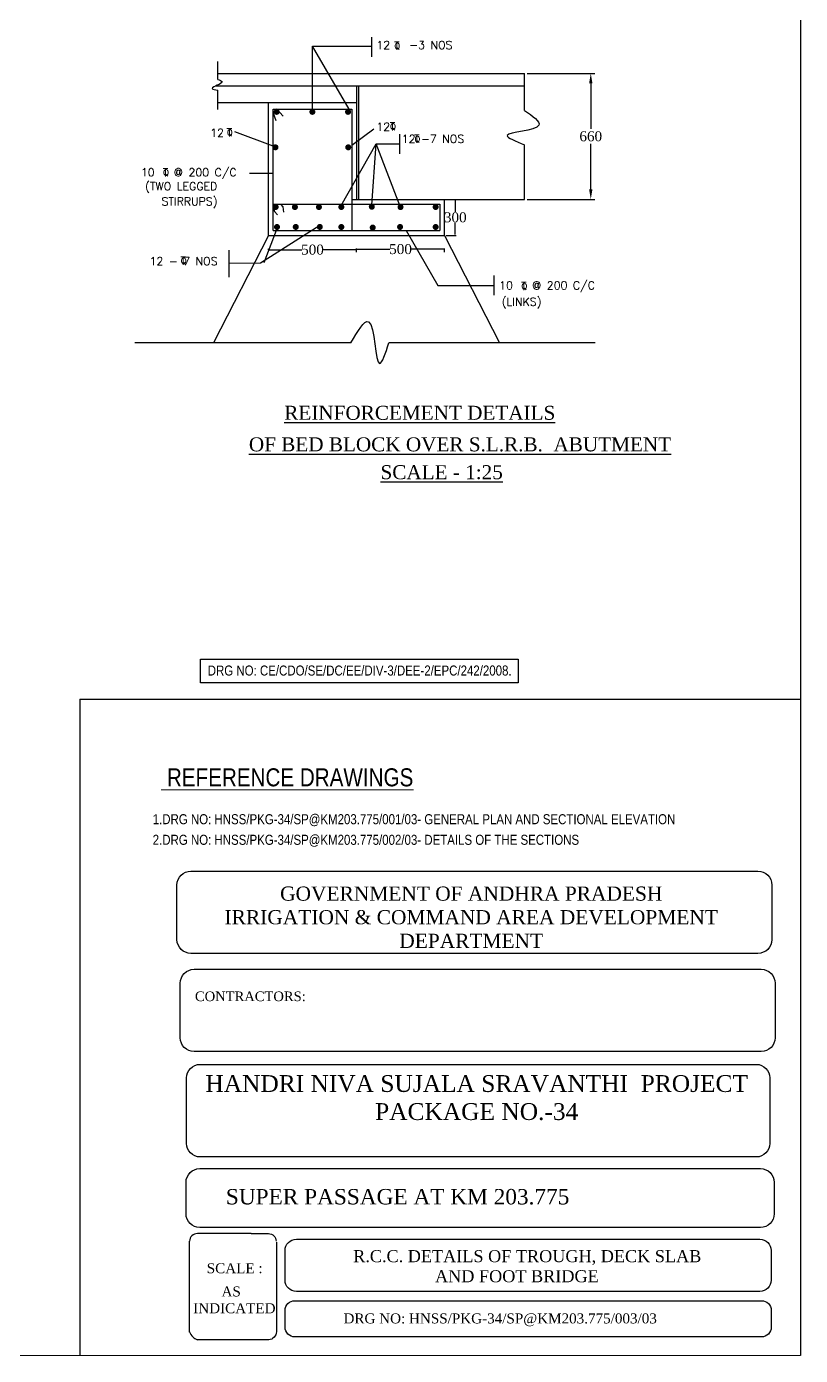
# Model space of a CAD drawing. Header units: millimetres. Extents: x 80 to 6605, y -615 to 2491.
# Drawn here: x 6242.8 to 6436.1, y -615.2 to -283.1 of the extents above; entities that cross this region are included whole.
import ezdxf

# ---------------------------------------------------------------- set-up
doc = ezdxf.new("R2010")
doc.units = ezdxf.units.MM
for name, color, linetype in [('border', 7, 'Continuous'), ('MAIN', 7, 'Continuous'), ('SHEET', 3, 'Continuous')]:
    doc.layers.add(name, color=color, linetype=linetype)
doc.styles.add('ARIAL NARROW', font='ARIALN.TTF')
doc.styles.add('SIMPLEX', font='simplex.shx')
doc.styles.get("Standard").update_dxf_attribs({"font": 'times.ttf', "height": 2.5})
doc.styles.add('TIMES NEW ROMAN', font='times.ttf')
doc.styles.add('TNR_2.5', font='times.ttf', dxfattribs={"height": 2.5})
doc.dimstyles.get("Standard").update_dxf_attribs({"dimtxt": 0.18, "dimasz": 0.18, "dimexe": 0.18, "dimexo": 0.0625, "dimgap": 0.09, "dimtad": 0, "dimtih": 1, "dimtoh": 1, "dimdec": 4, "dimzin": 0, "dimdsep": 46, "dimtxsty": 'Standard', "dimcen": 0.09, "dimadec": 0, "dimazin": 0, "dimtfac": 1, "dimtdec": 4, "dimtofl": 0, "dimtmove": 0, "dimatfit": 3, "dimfxl": 1, "dimtolj": 1, "dimtzin": 0, "dimarcsym": 0})

# ---------------------------------------------------------------- blocks, each defined once
blk = doc.blocks.new('*D195')
at = {"color": 0, "lineweight": -2, "transparency": 16777216}
for p, q in [((6347.58, -326.29), (6350.07, -326.29)), ((6349.89, -326.47), (6349.89, -329.42)), ((6347.58, -335.29), (6350.07, -335.29)), ((6349.89, -335.11), (6349.89, -332.15))]:
    blk.add_line(p, q, dxfattribs=at)
at = {"color": 0, "transparency": 16777216}
for points in [[(6349.86, -326.47), (6349.92, -326.47), (6349.89, -326.29)], [(6349.86, -335.11), (6349.92, -335.11), (6349.89, -335.29)]]:
    blk.add_solid(points, dxfattribs=at)
at = {"layer": 'Defpoints', "color": 0, "transparency": 16777216}
for p in [(6347.51, -326.29), (6349.89, -326.29), (6347.51, -335.29)]:
    blk.add_point(p, dxfattribs=at)
at = {"color": 0, "transparency": 16777216, "insert": (6349.89, -330.79), "char_height": 2.5, "attachment_point": 5}
blk.add_mtext('\\A1;300', dxfattribs=at)
blk = doc.blocks.new('*D196')
at = {"color": 0, "lineweight": -2, "transparency": 16777216}
for p, q in [((6303.22, -338.87), (6303.22, -338.68)), ((6325.22, -338.87), (6325.22, -338.68)), ((6303.4, -338.86), (6311.52, -338.86)), ((6325.04, -338.86), (6316.93, -338.86))]:
    blk.add_line(p, q, dxfattribs=at)
at = {"color": 0, "transparency": 16777216}
for points in [[(6303.4, -338.83), (6303.4, -338.89), (6303.22, -338.86)], [(6325.04, -338.83), (6325.04, -338.89), (6325.22, -338.86)]]:
    blk.add_solid(points, dxfattribs=at)
at = {"layer": 'Defpoints', "color": 0, "transparency": 16777216}
for p in [(6303.22, -338.86), (6303.22, -338.93), (6325.22, -338.93)]:
    blk.add_point(p, dxfattribs=at)
at = {"color": 0, "transparency": 16777216, "insert": (6314.22, -338.86), "char_height": 2.5, "attachment_point": 5}
blk.add_mtext('\\A1;500', dxfattribs=at)
blk = doc.blocks.new('*D197')
at = {"color": 0, "lineweight": -2, "transparency": 16777216}
for p, q in [((6325.22, -339.49), (6325.22, -338.55)), ((6347.22, -339.49), (6347.22, -338.55)), ((6325.4, -338.73), (6333.52, -338.73)), ((6347.04, -338.73), (6338.93, -338.73))]:
    blk.add_line(p, q, dxfattribs=at)
at = {"color": 0, "transparency": 16777216}
for points in [[(6325.4, -338.7), (6325.4, -338.76), (6325.22, -338.73)], [(6347.04, -338.7), (6347.04, -338.76), (6347.22, -338.73)]]:
    blk.add_solid(points, dxfattribs=at)
at = {"layer": 'Defpoints', "color": 0, "transparency": 16777216}
for p in [(6325.22, -338.73), (6325.22, -339.56), (6347.22, -339.56)]:
    blk.add_point(p, dxfattribs=at)
at = {"color": 0, "transparency": 16777216, "insert": (6336.22, -338.73), "char_height": 2.5, "attachment_point": 5}
blk.add_mtext('\\A1;500', dxfattribs=at)

msp = doc.modelspace()

# ---------------------------------------------------------------- linework, layer by layer
at = {"color": 0}
for p, q in [((6436.08736, -25.15823), (6436.08736, -615.15823)), ((6329.02264, -290.68006), (6329.02264, -285.73824)), ((6290.55127, -296.31427), (6290.55127, -291.83554)), ((6290.55127, -294.79805), (6367.20862, -294.79805)), ((6367.20862, -304.07519), (6367.20862, -294.79805)), ((6290.14321, -297.90869), (6367.20862, -297.90869)), ((6325.22401, -297.90869), (6325.22401, -326.28649)), ((6325.74064, -297.90869), (6325.74064, -326.28649)), ((6290.55127, -303.83372), (6290.55127, -299.03891)), ((6290.55127, -302.05622), (6325.22401, -302.05622)), ((6303.20529, -335.28649), (6303.20529, -302.05622)), ((6304.3341, -304.5328), (6305.0541, -306.58617)), ((6304.41635, -334.08649), (6304.41635, -303.71302)), ((6304.41635, -303.71302), (6324.02401, -303.71302)), ((6305.25581, -303.69935), (6306.89261, -305.49663)), ((6324.02401, -303.71302), (6324.02401, -334.08649)), ((6336.0402, -314.91033), (6336.0402, -309.96852)), ((6330.10359, -312.43942), (6336.0402, -312.43942)), ((6367.20862, -326.28649), (6367.20862, -312.63656)), ((6303.21635, -335.28649), (6303.21635, -326.28649)), ((6304.41635, -327.48649), (6345.99274, -327.48649)), ((6304.41635, -328.31552), (6304.72639, -329.31956)), ((6306.21497, -327.48649), (6306.83521, -328.16678)), ((6306.83521, -328.16678), (6307.02128, -329.4683)), ((6324.02401, -326.28649), (6367.20862, -326.28649)), ((6345.99274, -327.48649), (6345.99274, -334.08649)), ((6347.19274, -335.28649), (6347.19274, -326.28649)), ((6304.72639, -329.31956), (6305.48309, -330.16245)), ((6303.21635, -335.28649), (6289.50288, -362.14654)), ((6303.20529, -335.28649), (6347.19274, -335.28649)), ((6304.41635, -334.08649), (6345.99274, -334.08649)), ((6347.19274, -335.28649), (6360.90621, -362.14654)), ((6293.32063, -338.97922), (6293.32063, -345.70479)), ((6359.58099, -350.25812), (6359.58099, -345.31631)), ((6345.49482, -347.78722), (6359.58099, -347.78722)), ((6323.81724, -362.14654), (6269.88114, -362.14654)), ((6384.80483, -362.14654), (6333.31375, -362.14654)), ((6256.08736, -451.17021), (6436.08736, -451.17021)), ((6256.08736, -451.17021), (6256.08736, -615.15823)), ((6283.54388, -609.32339), (6283.54388, -586.64413)), ((6298.91575, -584.71231), (6285.4757, -584.71231)), ((6305.20012, -586.85311), (6305.20012, -609.26271)), ((6303.35772, -611.28713), (6285.4757, -611.28713))]:
    msp.add_line(p, q, dxfattribs=at)
for p, q in [((6367.83362, -294.79805), (6384.72821, -294.79805)), ((6383.72821, -297.29805), (6383.72821, -308.64204)), ((6383.72821, -323.78649), (6383.72821, -312.44251)), ((6367.83362, -326.28649), (6384.72821, -326.28649))]:
    msp.add_line(p, q)
at = {"color": 0, "const_width": 0.75}
for points in [[(6304.90425, -304.42441, 1), (6305.65425, -304.42441, 1)], [(6313.81266, -304.42441, 1), (6314.56266, -304.42441, 1)], [(6322.73121, -304.42441, 1), (6323.48121, -304.42441, 1)], [(6304.59778, -313.28394, 1), (6305.34778, -313.28394, 1)], [(6322.77485, -313.28394, 1), (6323.52485, -313.28394, 1)], [(6304.6586, -328.20714, 1), (6305.4086, -328.20714, 1)], [(6309.45259, -328.20714, 1), (6310.20259, -328.20714, 1)], [(6315.45404, -328.20714, 1), (6316.20404, -328.20714, 1)], [(6321.0477, -328.20714, 1), (6321.7977, -328.20714, 1)], [(6328.66666, -328.12061, 1), (6329.41666, -328.12061, 1)], [(6335.83322, -328.20714, 1), (6336.58322, -328.20714, 1)], [(6344.60983, -328.20714, 1), (6345.35983, -328.20714, 1)], [(6304.9865, -333.18475, 1), (6305.7365, -333.18475, 1)], [(6309.67119, -333.18475, 1), (6310.42119, -333.18475, 1)], [(6315.67264, -333.18475, 1), (6316.42264, -333.18475, 1)], [(6321.0477, -333.18475, 1), (6321.7977, -333.18475, 1)], [(6328.88526, -333.33649, 1), (6329.63526, -333.33649, 1)], [(6335.72392, -333.18475, 1), (6336.47392, -333.18475, 1)], [(6344.60983, -333.18475, 1), (6345.35983, -333.18475, 1)]]:
    msp.add_lwpolyline(points, format="xyb", close=True, dxfattribs=at)
msp.add_lwpolyline([(6286.23298, -441.1627), (6365.5697, -441.1627), (6365.5697, -447.1039), (6286.23298, -447.1039)], close=True)
at = {"color": 0}
for points in [[(6283.83723, -494.15256), (6425.47441, -494.15256, -0.414213562), (6428.93865, -497.6168), (6428.93865, -511.24001, -0.414213562), (6425.47441, -514.70425), (6283.83723, -514.70425, -0.414213562), (6280.37299, -511.24001), (6280.37299, -497.6168, -0.414213562)], [(6284.65807, -518.67253), (6426.29525, -518.67253, -0.414213562), (6429.75949, -522.13677), (6429.75949, -535.75999, -0.414213562), (6426.29525, -539.22423), (6284.65807, -539.22423, -0.414213562), (6281.19383, -535.75999), (6281.19383, -522.13677, -0.414213562)], [(6286.16986, -542.43265), (6425.06452, -542.43265, -0.414213562), (6428.46168, -545.82981), (6428.46168, -562.16622, -0.414213562), (6425.06452, -565.56338), (6286.16986, -565.56338, -0.414213562), (6282.7727, -562.16622), (6282.7727, -545.82981, -0.414213562)], [(6286.06018, -568.48863), (6426.11229, -568.48863, -0.414213562), (6429.53776, -571.9141), (6429.53776, -579.79234, -0.414213562), (6426.11229, -583.21781), (6286.06018, -583.21781, -0.414213562), (6282.63471, -579.79234), (6282.63471, -571.9141, -0.414213562)], [(6310.20249, -586.11876), (6425.94804, -586.11876, -0.414213562), (6428.77901, -588.94973), (6428.77901, -596.36091, -0.414213562), (6425.94804, -599.19188), (6310.20249, -599.19188, -0.414213562), (6307.37152, -596.36091), (6307.37152, -588.94973, -0.414213562)], [(6309.79128, -601.47714), (6426.38611, -601.47714, -0.414213562), (6428.79244, -603.88346), (6428.79244, -608.11602, -0.414213562), (6426.38611, -610.52234), (6309.79128, -610.52234, -0.414213562), (6307.38496, -608.11602), (6307.38496, -603.88346, -0.414213562)]]:
    msp.add_lwpolyline(points, format="xyb", close=True, dxfattribs=at)
for points in [[(6298.91575, -584.71231), (6303.19983, -584.71231, -0.414213562), (6305.13165, -586.64413)], [(6305.19925, -609.24763, -0.368140093), (6303.30244, -611.29403)]]:
    msp.add_lwpolyline(points, format="xyb", dxfattribs=at)
for centre, radius, start, end in [((6285.4757, -586.64413), 1.93182, 90, 180), ((6286.68601, -608.11387), 3.36689, 200.3157406, 249.7662947)]:
    msp.add_arc(centre, radius, start, end, dxfattribs=at)
for points in [[(6290.55127, -296.31427), (6291.62225, -296.89398), (6289.18501, -298.57514), (6290.55127, -299.03891)], [(6367.20862, -304.07519), (6370.75241, -307.77741), (6362.87725, -310.32268), (6367.20862, -312.63656)], [(6323.81724, -362.14654), (6328.21807, -356.89577), (6330.99753, -367.30824), (6333.31375, -362.14654)]]:
    msp.add_spline(points, degree=3, dxfattribs=at)
for points in [[(6383.31154, -297.29805), (6384.14488, -297.29805), (6383.72821, -294.79805)], [(6383.31154, -323.78649), (6384.14488, -323.78649), (6383.72821, -326.28649)]]:
    msp.add_solid(points)
at = {"layer": 'border', "color": 0, "lineweight": 5}
for p, q in [((6436.08736, -615.15823), (6436.08736, -15.15823)), ((5576.08736, -615.15823), (6436.08736, -615.15823))]:
    msp.add_line(p, q, dxfattribs=at)

# ---------------------------------------------------------------- texts
at = {"color": 0}
for s, height, style, p in [('12   -3 NOS', 2, 'SIMPLEX', (6330.18449, -288.72991)), ('T ', 2, 'SIMPLEX', (6334.58146, -288.92645)), ('Q', 1.5, 'SIMPLEX', (6334.68357, -288.70205)), ('12   ', 2, 'SIMPLEX', (6288.68019, -310.66887)), ('T ', 2, 'SIMPLEX', (6292.77421, -310.56279)), ('12   ', 2, 'SIMPLEX', (6330.1845, -309.15584)), ('T ', 2, 'SIMPLEX', (6333.50733, -309.04976)), ('Q', 1.5, 'SIMPLEX', (6333.60944, -308.82537)), ('Q', 1.5, 'SIMPLEX', (6292.87632, -310.3384)), ('12 -7 NOS ', 2, 'SIMPLEX', (6336.52003, -312.16987)), ('T ', 2, 'SIMPLEX', (6339.61536, -312.19866)), ('Q', 1.5, 'SIMPLEX', (6339.71747, -311.97426)), ('10   @ 200 C/C', 2, 'SIMPLEX', (6271.37348, -320.52993)), ('T ', 2, 'SIMPLEX', (6276.82887, -320.54941)), ('(TWO LEGGED', 2, 'SIMPLEX', (6272.43381, -324.0099)), ('Q', 1.5, 'SIMPLEX', (6276.93098, -320.32501)), ('STIRRUPS)', 2, 'SIMPLEX', (6276.52365, -327.79248)), ('12 - 7 NOS ', 2, 'SIMPLEX', (6273.53954, -342.73305)), ('T ', 2, 'SIMPLEX', (6281.22347, -342.61582)), ('Q', 1.5, 'SIMPLEX', (6281.32558, -342.39142)), ('10   @ 200 C/C', 2, 'SIMPLEX', (6360.8609, -348.78544)), ('T ', 2, 'SIMPLEX', (6366.31629, -348.96353)), ('Q', 1.5, 'SIMPLEX', (6366.4184, -348.73914)), ('(LINKS)', 2, 'SIMPLEX', (6361.4668, -352.87062)), ('%%UREINFORCEMENT DETAILS', 3.5, 'TIMES NEW ROMAN', (6307.18077, -381.36913)), ('%%UOF BED BLOCK OVER S.L.R.B.  ABUTMENT', 3.5, 'TIMES NEW ROMAN', (6298.33643, -389.25308)), ('%%USCALE - 1:25', 3.5, 'TIMES NEW ROMAN', (6331.21063, -396.20638))]:
    msp.add_text(s, height=height, dxfattribs=dict(at, style=style)).set_placement(p)
for s, height, p in [('SUPER PASSAGE AT KM 203.775', 3.85, (6292.58364, -577.42412)), ('AS ', 2.5, (6291.50284, -600.42931)), ('INDICATED', 2.5, (6284.43241, -604.62241)), ('DRG NO: HNSS/PKG-34/SP@KM203.775/003/03', 2.5, (6321.96496, -607.16101))]:
    msp.add_text(s, height=height, dxfattribs=at).set_placement(p)
at = {"insert": (6383.72821, -310.54227), "char_height": 2.5, "attachment_point": 5, "style": 'TNR_2.5'}
msp.add_mtext('660', dxfattribs=at)
at = {"color": 0}
for s, insert, char_height, width, attachment_point in [('HANDRI NIVA SUJALA SRAVANTHI  PROJECT\\PPACKAGE NO.-34', (6355.2334, -545.12202), 4.2, 151.5, 2), ('SCALE :', (6287.81225, -592.12626), 2.5, 25.272, 1)]:
    msp.add_mtext(s, dxfattribs=dict(at, insert=insert, char_height=char_height, width=width, attachment_point=attachment_point))
at = {"layer": 'MAIN', "color": 0, "lineweight": 5, "style": 'ARIAL NARROW'}
for s, height, p in [('DRG NO: CE/CDO/SE/DC/EE/DIV-3/DEE-2/EPC/242/2008.', 2.5, (6288.05363, -445.26969)), ('%%U REFERENCE DRAWINGS', 4.5, (6276.42248, -472.95501)), ('1.DRG NO: HNSS/PKG-34/SP@KM203.775/001/03- GENERAL PLAN AND SECTIONAL ELEVATION', 2.5, (6274.30928, -482.42033)), ('2.DRG NO: HNSS/PKG-34/SP@KM203.775/002/03- DETAILS OF THE SECTIONS', 2.5, (6274.30928, -487.56672))]:
    msp.add_text(s, height=height, dxfattribs=at).set_placement(p)
at = {"layer": 'SHEET', "color": 0}
for s, insert, char_height, width, attachment_point in [('GOVERNMENT OF ANDHRA PRADESH\\PIRRIGATION & COMMAND AREA DEVELOPMENT DEPARTMENT', (6353.86718, -505.66435), 3.53871, 136.012937, 5), ('CONTRACTORS:', (6284.8706, -525.45148), 2.4063228, 35.8252135, 4), (' R.C.C. DETAILS OF TROUGH, DECK SLAB \\P                   AND FOOT BRIDGE ', (6323.246, -588.85), 3.0079035, 118.0530507, 1)]:
    msp.add_mtext(s, dxfattribs=dict(at, insert=insert, char_height=char_height, width=width, attachment_point=attachment_point))

# ---------------------------------------------------------------- dimensions: what is measured, and where the dimension line sits
at = {"color": 0}
dim = msp.add_linear_dim(base=(6349.89026, -326.28649), p1=(6347.51439, -335.28649), p2=(6347.51439, -326.28649), angle=90, text='300', dimstyle='Standard', override={"dimscale": 1}, dxfattribs=at)
dim.commit()
dim.dimension.update_dxf_attribs({"geometry": '*D195', "text_midpoint": (6349.89026, -330.78649)})
for base, p1, p2, picture, middle in [((6303.22401, -338.86434), (6325.22401, -338.93165), (6303.22401, -338.93165), '*D196', (6314.22401, -338.86434)), ((6325.22401, -338.72587), (6347.22401, -339.55665), (6325.22401, -339.55665), '*D197', (6336.22401, -338.72587))]:
    dim = msp.add_linear_dim(base=base, p1=p1, p2=p2, text='500', dimstyle='Standard', override={"dimscale": 1}, dxfattribs=at)
    dim.commit()
    dim.dimension.update_dxf_attribs({"geometry": picture, "text_midpoint": middle})

# ---------------------------------------------------------------- leaders
for points in [[(6314.22018, -303.71302), (6314.22018, -287.97641), (6329.02264, -287.97641)], [(6323.40032, -303.71302), (6314.22018, -287.97641)], [(6324.02401, -312.71048), (6329.52146, -308.62529)], [(6304.41635, -313.01308), (6294.85265, -309.38181)], [(6321.4227, -327.83214), (6330.10359, -312.43942)], [(6329.04166, -327.74561), (6330.10359, -312.43942)], [(6336.07283, -327.85743), (6330.10359, -312.43942)], [(6304.45545, -319.85185), (6298.45559, -319.85185)], [(6316.04764, -332.80975), (6301.20343, -342.25998), (6293.32063, -342.34201)], [(6305.14483, -334.08649), (6302.06686, -342.11348)], [(6337.61967, -334.08649), (6345.49482, -347.78722)]]:
    msp.add_leader(points, dimstyle='Standard', override={"dimscale": 1}, dxfattribs=at)

doc.saveas('drawing.dxf')
